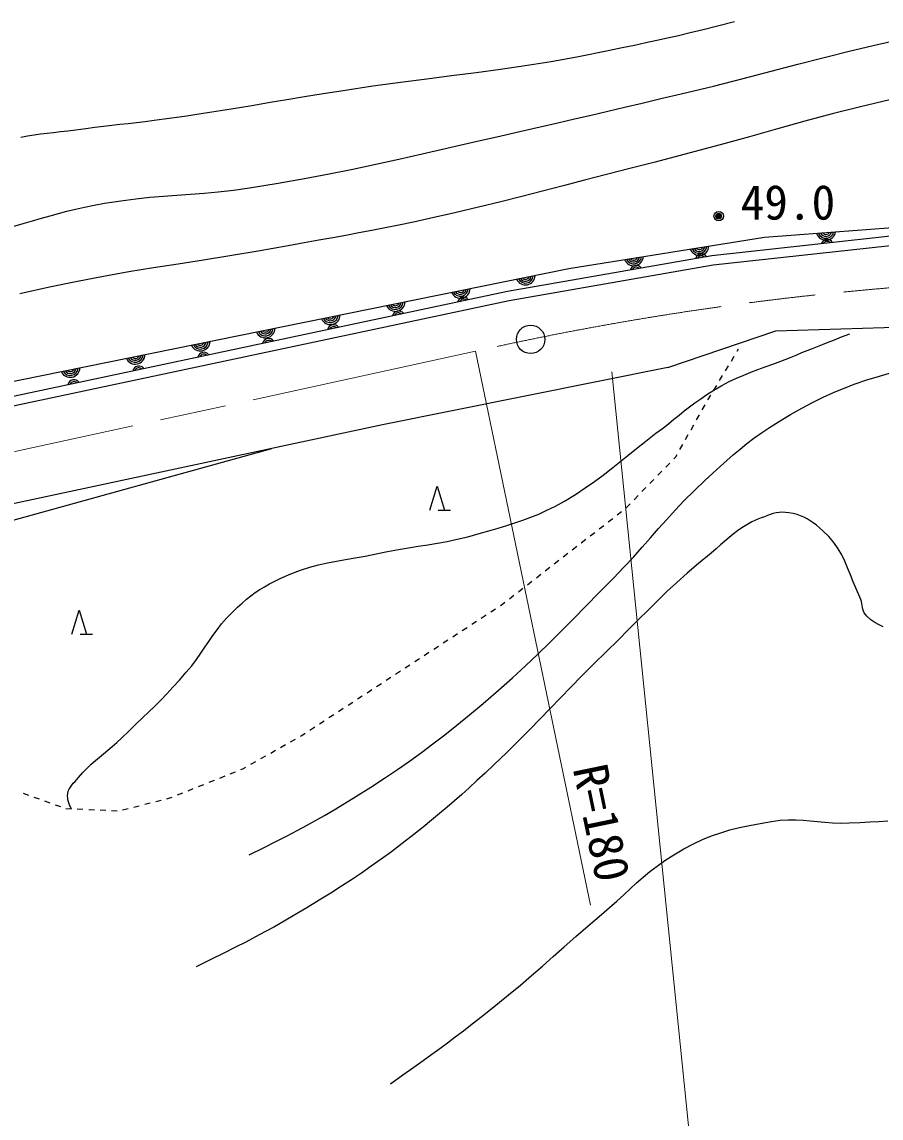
# Model space of a CAD drawing. Units: millimetres, scale not verified. Extents: x 40000 to 680000, y 20000 to 380000.
# Drawn here: x 248692 to 294010, y 262922 to 320738 of the extents above; entities that cross this region are included whole.
import ezdxf
from ezdxf.enums import TextEntityAlignment as Align

# ---------------------------------------------------------------- set-up
doc = ezdxf.new("R2010")
doc.units = ezdxf.units.MM
doc.header["$LTSCALE"] = 1000
doc.header["$PDMODE"] = 32
doc.header["$PDSIZE"] = 500
doc.linetypes.add('CHAIN', pattern=[18.5, 12, -1.5, 3.5, -1.5])
for name, color, linetype, lineweight in [('M-BGD', 7, 'Continuous', 25), ('M-BGD-HTXT', 7, 'Continuous', 13), ('M-BMK', 2, 'CHAIN', 13), ('M-BMK-SRVR', 3, 'Continuous', 25), ('M-STR-HTXT', 7, 'Continuous', 13)]:
    doc.layers.add(name, color=color, linetype=linetype, lineweight=lineweight)
doc.styles.add('ＭＳ ゴシック', font='')
doc.styles.get('ＭＳ ゴシック').set_extended_font_data('MS Gothic')

msp = doc.modelspace()

# ---------------------------------------------------------------- linework, layer by layer
at = {"layer": 'M-BGD'}
for p, q in [((284619, 320323), (283937, 320156)), ((285389, 320515), (284619, 320323)), ((286271, 320738), (285389, 320515)), ((282177, 319751), (281607, 319628)), ((282740, 319876), (282177, 319751)), ((283318, 320009), (282740, 319876)), ((283937, 320156), (283318, 320009)), ((293817, 319554), (295304, 319890)), ((279612, 319210), (278055, 318901)), ((280348, 319363), (279612, 319210)), ((281005, 319500), (280348, 319363)), ((281607, 319628), (281005, 319500)), ((291011, 318862), (292396, 319212)), ((292396, 319212), (293817, 319554)), ((276608, 318641), (275242, 318420)), ((278055, 318901), (276608, 318641)), ((289627, 318503), (291011, 318862)), ((272645, 318054), (271358, 317889)), ((273930, 318228), (272645, 318054)), ((275242, 318420), (273930, 318228)), ((286736, 317751), (288213, 318133)), ((288213, 318133), (289627, 318503)), ((268668, 317543), (267210, 317342)), ((270042, 317722), (268668, 317543)), ((271358, 317889), (270042, 317722)), ((285163, 317355), (286736, 317751)), ((264578, 316942), (263596, 316782)), ((265640, 317109), (264578, 316942)), ((267210, 317342), (265640, 317109)), ((282396, 316692), (283462, 316944)), ((283462, 316944), (285163, 317355)), ((260922, 316335), (260056, 316191)), ((261787, 316480), (260922, 316335)), ((262672, 316629), (261787, 316480)), ((263596, 316782), (262672, 316629)), ((280479, 316238), (281408, 316458)), ((281408, 316458), (282396, 316692)), ((292918, 316267), (291433, 315891)), ((294475, 316631), (292918, 316267)), ((257261, 315758), (256197, 315608)), ((258246, 315904), (257261, 315758)), ((259171, 316048), (258246, 315904)), ((260056, 316191), (259171, 316048)), ((277846, 315618), (278718, 315822)), ((278718, 315822), (279589, 316027)), ((279589, 316027), (280479, 316238)), ((291433, 315891), (289984, 315501)), ((252054, 315105), (251531, 315035)), ((252540, 315167), (252054, 315105)), ((252997, 315222), (252540, 315167)), ((253435, 315273), (252997, 315222)), ((253864, 315322), (253435, 315273)), ((254293, 315370), (253864, 315322)), ((254731, 315421), (254293, 315370)), ((255188, 315476), (254731, 315421)), ((255674, 315538), (255188, 315476)), ((256197, 315608), (255674, 315538)), ((275034, 314973), (276025, 315198)), ((276025, 315198), (276955, 315412)), ((276955, 315412), (277846, 315618)), ((288539, 315098), (287062, 314682)), ((289984, 315501), (288539, 315098)), ((248991, 314709), (248632, 314643)), ((249337, 314764), (248991, 314709)), ((249676, 314811), (249337, 314764)), ((250017, 314852), (249676, 314811)), ((250365, 314892), (250017, 314852)), ((250729, 314934), (250365, 314892)), ((251115, 314980), (250729, 314934)), ((251531, 315035), (251115, 314980)), ((272481, 314398), (273965, 314733)), ((273965, 314733), (275034, 314973)), ((287062, 314682), (285520, 314252)), ((269812, 313786), (271105, 314083)), ((271105, 314083), (272481, 314398)), ((285520, 314252), (283877, 313808)), ((267358, 313234), (268572, 313503)), ((268572, 313503), (269812, 313786)), ((283877, 313808), (282099, 313349)), ((264897, 312723), (266142, 312974)), ((266142, 312974), (267358, 313234)), ((280761, 313011), (279523, 312691)), ((282099, 313349), (280761, 313011)), ((260702, 311991), (262205, 312233)), ((262205, 312233), (263593, 312477)), ((263593, 312477), (264897, 312723)), ((278359, 312387), (277244, 312095)), ((279523, 312691), (278359, 312387)), ((256871, 311604), (257577, 311654)), ((257577, 311654), (258298, 311709)), ((258298, 311709), (259050, 311779)), ((259050, 311779), (259846, 311870)), ((259846, 311870), (260702, 311991)), ((276154, 311811), (275062, 311529)), ((277244, 312095), (276154, 311811)), ((251989, 310966), (252497, 311070)), ((252497, 311070), (253047, 311172)), ((253047, 311172), (253901, 311309)), ((253901, 311309), (254695, 311413)), ((254695, 311413), (255445, 311492)), ((255445, 311492), (256166, 311553)), ((256166, 311553), (256871, 311604)), ((273945, 311248), (272777, 310962)), ((275062, 311529), (273945, 311248)), ((249724, 310381), (250174, 310510)), ((250174, 310510), (250615, 310632)), ((250615, 310632), (251058, 310748)), ((251058, 310748), (251512, 310859)), ((251512, 310859), (251989, 310966)), ((271532, 310668), (270187, 310361)), ((272777, 310962), (271532, 310668)), ((248217, 309944), (248755, 310099)), ((248755, 310099), (249254, 310245)), ((249254, 310245), (249724, 310381)), ((268581, 310016), (267853, 309869)), ((269354, 310179), (268581, 310016)), ((270187, 310361), (269354, 310179)), ((287863, 309383), (297847, 310131)), ((265084, 309355), (264352, 309224)), ((265785, 309481), (265084, 309355)), ((266470, 309606), (265785, 309481)), ((267154, 309734), (266470, 309606)), ((267853, 309869), (267154, 309734)), ((277547, 307725), (287863, 309383)), ((295561, 309549), (285087, 308399)), ((262737, 308928), (261145, 308642)), ((263575, 309083), (262737, 308928)), ((264352, 309224), (263575, 309083)), ((295596, 309050), (285157, 307904)), ((258274, 308171), (256939, 307964)), ((259667, 308393), (258274, 308171)), ((261145, 308642), (259667, 308393)), ((285087, 308399), (274297, 306512)), ((221548, 296366), (277547, 307725)), ((255634, 307760), (254330, 307548)), ((256939, 307964), (255634, 307760)), ((285157, 307904), (274391, 306021)), ((251615, 307054), (250149, 306749)), ((253000, 307317), (251615, 307054)), ((254330, 307548), (253000, 307317)), ((274297, 306512), (204934, 291810)), ((250149, 306749), (248573, 306390)), ((274391, 306021), (221667, 294846)), ((288459, 304441), (304049, 304940)), ((282756, 302509), (288459, 304441)), ((291553, 303976), (291927, 304120)), ((291927, 304120), (292357, 304286)), ((290387, 303518), (290653, 303623)), ((290653, 303623), (290928, 303732)), ((290928, 303732), (291224, 303848)), ((291224, 303848), (291553, 303976)), ((286113, 302853), (286268, 303110)), ((286422, 303367), (286496, 303488)), ((288723, 302846), (289178, 303027)), ((289178, 303027), (289525, 303169)), ((289525, 303169), (289835, 303295)), ((289835, 303295), (290118, 303410)), ((290118, 303410), (290387, 303518)), ((282756, 302509), (267707, 299492)), ((285803, 302339), (285958, 302596)), ((287135, 302259), (287510, 302399)), ((287510, 302399), (287896, 302539)), ((287896, 302539), (288298, 302686)), ((288298, 302686), (288723, 302846)), ((285493, 301826), (285648, 302082)), ((286005, 301767), (286389, 301950)), ((286389, 301950), (286763, 302111)), ((286763, 302111), (287135, 302259)), ((292649, 301644), (293262, 301852)), ((293262, 301852), (293918, 302056)), ((293918, 302056), (294629, 302263)), ((284822, 301085), (285183, 301312)), ((285183, 301312), (285338, 301569)), ((285183, 301312), (285605, 301557)), ((285605, 301557), (286005, 301767)), ((291505, 301198), (292067, 301428)), ((292067, 301428), (292649, 301644)), ((283906, 300434), (284191, 300649)), ((284191, 300649), (284494, 300864)), ((284494, 300864), (284822, 301085)), ((284873, 300798), (285028, 301055)), ((289826, 300368), (290396, 300673)), ((290396, 300673), (290952, 300948)), ((290952, 300948), (291505, 301198)), ((283359, 300001), (283631, 300220)), ((283631, 300220), (283906, 300434)), ((284576, 300277), (284723, 300538)), ((289230, 300026), (289826, 300368)), ((267707, 299492), (147725, 273828)), ((282477, 299300), (282789, 299544)), ((282789, 299544), (283081, 299777)), ((283081, 299777), (283359, 300001)), ((283987, 299231), (284134, 299493)), ((284282, 299754), (284429, 300015)), ((288128, 299344), (288598, 299643)), ((288598, 299643), (289230, 300026)), ((281598, 298634), (282137, 299042)), ((282137, 299042), (282477, 299300)), ((283693, 298709), (283840, 298970)), ((287304, 298775), (287700, 299057)), ((287700, 299057), (288128, 299344)), ((281106, 298246), (281598, 298634)), ((283398, 298186), (283545, 298447)), ((286577, 298210), (286933, 298495)), ((286933, 298495), (287304, 298775)), ((241661, 292634), (261879, 298246)), ((280208, 297518), (280646, 297875)), ((280646, 297875), (281106, 298246)), ((283072, 297687), (283180, 297798)), ((283180, 297798), (283251, 297924)), ((285876, 297611), (286227, 297917)), ((286227, 297917), (286577, 298210)), ((279777, 297171), (280208, 297518)), ((282653, 297257), (282862, 297472)), ((285132, 296936), (285514, 297285)), ((285514, 297285), (285876, 297611)), ((278890, 296494), (279342, 296831)), ((279342, 296831), (279777, 297171)), ((281816, 296397), (282025, 296612)), ((282235, 296827), (282444, 297042)), ((284722, 296559), (285132, 296936)), ((270206, 294978), (270590, 296258)), ((270590, 296258), (270974, 294978)), ((277884, 295815), (278408, 296156)), ((278408, 296156), (278890, 296494)), ((281398, 295967), (281607, 296182)), ((284147, 296013), (284722, 296559)), ((276833, 295204), (277306, 295467)), ((277306, 295467), (277884, 295815)), ((280979, 295537), (281189, 295752)), ((283151, 294990), (283627, 295492)), ((283627, 295492), (284147, 296013)), ((270654, 294978), (271294, 294978)), ((275956, 294781), (276386, 294978)), ((276386, 294978), (276833, 295204)), ((280089, 294737), (280326, 294921)), ((280561, 295107), (280770, 295322)), ((282705, 294500), (283151, 294990)), ((288626, 294862), (288469, 294839)), ((288790, 294873), (288626, 294862)), ((288964, 294869), (288790, 294873)), ((289150, 294849), (288964, 294869)), ((274264, 294176), (274699, 294312)), ((274699, 294312), (275121, 294454)), ((275121, 294454), (275537, 294608)), ((275537, 294608), (275956, 294781)), ((279615, 294368), (279852, 294552)), ((282275, 294014), (282705, 294500)), ((287200, 294365), (286921, 294217)), ((287513, 294503), (287200, 294365)), ((287688, 294575), (287513, 294503)), ((287854, 294642), (287688, 294575)), ((288011, 294704), (287854, 294642)), ((288165, 294758), (288011, 294704)), ((288316, 294804), (288165, 294758)), ((288469, 294839), (288316, 294804)), ((289374, 294808), (289150, 294849)), ((289578, 294756), (289374, 294808)), ((289767, 294692), (289578, 294756)), ((289944, 294616), (289767, 294692)), ((290112, 294527), (289944, 294616)), ((290274, 294427), (290112, 294527)), ((290434, 294314), (290274, 294427)), ((290595, 294189), (290434, 294314)), ((272205, 293582), (272804, 293748)), ((272804, 293748), (273324, 293900)), ((273324, 293900), (273809, 294041)), ((273809, 294041), (274264, 294176)), ((278668, 293632), (278905, 293816)), ((279142, 294000), (279379, 294184)), ((281847, 293525), (282275, 294014)), ((286210, 293724), (285993, 293541)), ((286432, 293897), (286210, 293724)), ((286667, 294062), (286432, 293897)), ((286921, 294217), (286667, 294062)), ((290760, 294052), (290595, 294189)), ((290933, 293903), (290760, 294052)), ((291257, 293591), (290933, 293903)), ((269599, 293085), (270102, 293163)), ((270102, 293163), (270604, 293244)), ((270604, 293244), (271115, 293337)), ((271115, 293337), (271645, 293448)), ((271645, 293448), (272205, 293582)), ((278194, 293264), (278431, 293448)), ((281409, 293026), (281847, 293525)), ((285546, 293149), (285304, 292939)), ((285774, 293350), (285546, 293149)), ((285993, 293541), (285774, 293350)), ((291525, 293276), (291257, 293591)), ((291748, 292955), (291525, 293276)), ((266268, 292464), (266801, 292564)), ((266801, 292564), (267373, 292684)), ((267373, 292684), (267982, 292811)), ((267982, 292811), (268549, 292916)), ((268549, 292916), (269084, 293005)), ((269084, 293005), (269599, 293085)), ((277247, 292527), (277484, 292711)), ((277721, 292895), (277957, 293080)), ((280946, 292511), (281409, 293026)), ((285039, 292720), (284382, 292181)), ((285304, 292939), (285039, 292720)), ((291936, 292626), (291748, 292955)), ((292098, 292288), (291936, 292626)), ((263387, 291824), (263870, 291976)), ((263870, 291976), (264341, 292099)), ((264341, 292099), (264808, 292201)), ((264808, 292201), (265279, 292291)), ((265279, 292291), (265763, 292376)), ((265763, 292376), (266268, 292464)), ((276299, 291791), (276536, 291975)), ((276773, 292159), (277010, 292343)), ((279892, 291401), (280445, 291972)), ((280445, 291972), (280946, 292511)), ((284382, 292181), (283784, 291667)), ((292246, 291938), (292098, 292288)), ((262038, 291249), (262351, 291401)), ((262351, 291401), (262884, 291635)), ((262884, 291635), (263387, 291824)), ((275826, 291423), (276062, 291607)), ((279140, 290638), (279892, 291401)), ((283784, 291667), (283233, 291173)), ((292390, 291576), (292246, 291938)), ((292540, 291198), (292390, 291576)), ((261234, 290798), (261484, 290950)), ((261484, 290950), (261750, 291100)), ((261750, 291100), (262038, 291249)), ((274878, 290686), (275115, 290870)), ((275352, 291054), (275589, 291238)), ((283233, 291173), (282714, 290688)), ((292706, 290804), (292540, 291198)), ((260304, 290087), (260536, 290286)), ((260536, 290286), (260765, 290469)), ((260765, 290469), (260996, 290638)), ((260996, 290638), (261234, 290798)), ((274404, 290318), (274641, 290502)), ((278444, 289928), (279140, 290638)), ((282714, 290688), (282214, 290205)), ((292898, 290391), (292706, 290804)), ((292945, 290280), (292898, 290391)), ((292977, 290171), (292945, 290280)), ((251324, 288439), (251708, 289719)), ((251708, 289719), (252092, 288439)), ((259813, 289627), (260065, 289869)), ((260065, 289869), (260304, 290087)), ((273426, 289625), (273677, 289789)), ((273928, 289953), (273969, 289980)), ((273969, 289980), (274168, 290134)), ((277790, 289261), (278444, 289928)), ((281720, 289716), (281217, 289213)), ((282214, 290205), (281720, 289716)), ((293000, 290064), (292977, 290171)), ((293017, 289959), (293000, 290064)), ((293034, 289856), (293017, 289959)), ((293054, 289757), (293034, 289856)), ((293083, 289660), (293054, 289757)), ((293124, 289566), (293083, 289660)), ((259225, 288987), (259499, 289302)), ((259499, 289302), (259813, 289627)), ((272422, 288968), (272673, 289132)), ((272924, 289296), (273175, 289460)), ((277160, 288624), (277790, 289261)), ((281217, 289213), (280693, 288687)), ((293182, 289477), (293124, 289566)), ((293262, 289391), (293182, 289477)), ((293477, 289210), (293262, 289391)), ((293689, 289061), (293477, 289210)), ((258760, 288370), (258982, 288677)), ((258982, 288677), (259225, 288987)), ((271920, 288640), (272171, 288804)), ((276540, 288006), (277160, 288624)), ((280693, 288687), (280134, 288130)), ((293901, 288939), (293689, 289061)), ((294115, 288838), (293901, 288939)), ((251772, 288439), (252412, 288439)), ((258343, 287755), (258550, 288064)), ((258550, 288064), (258760, 288370)), ((270915, 287983), (271166, 288147)), ((271417, 288311), (271668, 288476)), ((275912, 287395), (276540, 288006)), ((280134, 288130), (279526, 287535)), ((257900, 287117), (258130, 287441)), ((258130, 287441), (258343, 287755)), ((269911, 287327), (270162, 287491)), ((270413, 287655), (270664, 287819)), ((275262, 286780), (275912, 287395)), ((279526, 287535), (278849, 286871)), ((257357, 286434), (257646, 286783)), ((257646, 286783), (257900, 287117)), ((268906, 286670), (269157, 286834)), ((269409, 286998), (269660, 287162)), ((274573, 286150), (275262, 286780)), ((278849, 286871), (278229, 286248)), ((256997, 286024), (257357, 286434)), ((268404, 286342), (268655, 286506)), ((278229, 286248), (277651, 285657)), ((256331, 285301), (256657, 285649)), ((256657, 285649), (256997, 286024)), ((267400, 285685), (267651, 285849)), ((267902, 286013), (268153, 286177)), ((273829, 285493), (274573, 286150)), ((277651, 285657), (277100, 285088)), ((256015, 284972), (256331, 285301)), ((266395, 285028), (266646, 285193)), ((266897, 285357), (267149, 285521)), ((273015, 284797), (273829, 285493)), ((277100, 285088), (276563, 284530)), ((255381, 284342), (255700, 284655)), ((255700, 284655), (256015, 284972)), ((265391, 284372), (265642, 284536)), ((265893, 284700), (266144, 284864)), ((272297, 284197), (273015, 284797)), ((276563, 284530), (276025, 283972)), ((254708, 283695), (255053, 284025)), ((255053, 284025), (255381, 284342)), ((264386, 283715), (264637, 283879)), ((264889, 284044), (265140, 284208)), ((271627, 283647), (272297, 284197)), ((276025, 283972), (275472, 283406)), ((253946, 282968), (254341, 283346)), ((254341, 283346), (254708, 283695)), ((263884, 283387), (264135, 283551)), ((270991, 283136), (271627, 283647)), ((275472, 283406), (274889, 282820)), ((253453, 282522), (253693, 282733)), ((253693, 282733), (253946, 282968)), ((262857, 282768), (263118, 282915)), ((263379, 283063), (263449, 283103)), ((263449, 283103), (263633, 283223)), ((270374, 282656), (270991, 283136)), ((274889, 282820), (274262, 282205)), ((252781, 281962), (252999, 282142)), ((252999, 282142), (253222, 282327)), ((253222, 282327), (253453, 282522)), ((261813, 282177), (262074, 282324)), ((262335, 282472), (262596, 282620)), ((269143, 281749), (269762, 282197)), ((269762, 282197), (270374, 282656)), ((274262, 282205), (273577, 281549)), ((252133, 281380), (252351, 281587)), ((252351, 281587), (252566, 281779)), ((252566, 281779), (252781, 281962)), ((260768, 281586), (261029, 281733)), ((261290, 281881), (261552, 282029)), ((268501, 281304), (269143, 281749)), ((251681, 280894), (251911, 281151)), ((251911, 281151), (252133, 281380)), ((259683, 281080), (259961, 281192)), ((260240, 281303), (260338, 281342)), ((260338, 281342), (260507, 281438)), ((267823, 280850), (268501, 281304)), ((273118, 281119), (272692, 280721)), ((273577, 281549), (273118, 281119)), ((251247, 280377), (251320, 280479)), ((251320, 280479), (251402, 280580)), ((251402, 280580), (251492, 280681)), ((251492, 280681), (251585, 280786)), ((251585, 280786), (251681, 280894)), ((258011, 280412), (258290, 280523)), ((258569, 280635), (258847, 280746)), ((259126, 280857), (259404, 280969)), ((267094, 280381), (267823, 280850)), ((272692, 280721), (272289, 280349)), ((248751, 280053), (249034, 279952)), ((249317, 279852), (249599, 279752)), ((251097, 279915), (251108, 280042)), ((251108, 279776), (251097, 279915)), ((251108, 280042), (251138, 280161)), ((251138, 280161), (251185, 280272)), ((251185, 280272), (251247, 280377)), ((256449, 279787), (256619, 279855)), ((256897, 279966), (257176, 280077)), ((257454, 280189), (257733, 280300)), ((265699, 279515), (266302, 279885)), ((266302, 279885), (267094, 280381)), ((271899, 279997), (271515, 279656)), ((272289, 280349), (271899, 279997)), ((249882, 279652), (250165, 279552)), ((250448, 279452), (250731, 279352)), ((251014, 279254), (251314, 279241)), ((251118, 279712), (251108, 279776)), ((251130, 279653), (251118, 279712)), ((251143, 279597), (251130, 279653)), ((251158, 279544), (251143, 279597)), ((251176, 279494), (251158, 279544)), ((251196, 279444), (251176, 279494)), ((251219, 279395), (251196, 279444)), ((251247, 279345), (251219, 279395)), ((251278, 279294), (251247, 279345)), ((251314, 279241), (251278, 279294)), ((254005, 279185), (254296, 279257)), ((254587, 279329), (254879, 279400)), ((255170, 279472), (255461, 279544)), ((255753, 279615), (256044, 279687)), ((256335, 279759), (256449, 279787)), ((265157, 279187), (265699, 279515)), ((271126, 279319), (270725, 278980)), ((271515, 279656), (271126, 279319)), ((251613, 279228), (251913, 279215)), ((252213, 279201), (252513, 279188)), ((252812, 279175), (253112, 279162)), ((253412, 279148), (253711, 279135)), ((264177, 278615), (264656, 278890)), ((264656, 278890), (265157, 279187)), ((270725, 278980), (270302, 278631)), ((263208, 278084), (263701, 278349)), ((263701, 278349), (264177, 278615)), ((269849, 278265), (269356, 277874)), ((270302, 278631), (269849, 278265)), ((285550, 277974), (286036, 278117)), ((286036, 278117), (286540, 278242)), ((286540, 278242), (287068, 278356)), ((287068, 278356), (287631, 278464)), ((287631, 278464), (288236, 278571)), ((288236, 278571), (288691, 278633)), ((288691, 278633), (289114, 278659)), ((289114, 278659), (289513, 278658)), ((289513, 278658), (289898, 278636)), ((289898, 278636), (290275, 278602)), ((290275, 278602), (290653, 278561)), ((290653, 278561), (291039, 278522)), ((291039, 278522), (291442, 278492)), ((291442, 278492), (291869, 278479)), ((291869, 278479), (292330, 278489)), ((292330, 278489), (292889, 278517)), ((292889, 278517), (293409, 278543)), ((293409, 278543), (293897, 278569)), ((293897, 278569), (294366, 278598)), ((262093, 277507), (262678, 277806)), ((262678, 277806), (263208, 278084)), ((269356, 277874), (268750, 277403)), ((284109, 277388), (284595, 277615)), ((284595, 277615), (285073, 277808)), ((285073, 277808), (285550, 277974)), ((260680, 276801), (261434, 277176)), ((261434, 277176), (262093, 277507)), ((268183, 276973), (267644, 276575)), ((268750, 277403), (268183, 276973)), ((283078, 276811), (283607, 277122)), ((283607, 277122), (284109, 277388)), ((267644, 276575), (267122, 276202)), ((282193, 276214), (282612, 276511)), ((282612, 276511), (283078, 276811)), ((266606, 275845), (266084, 275496)), ((267122, 276202), (266606, 275845)), ((281453, 275622), (281810, 275919)), ((281810, 275919), (282193, 276214)), ((266084, 275496), (265545, 275147)), ((280776, 275014), (281112, 275322)), ((281112, 275322), (281453, 275622)), ((264978, 274790), (264372, 274416)), ((265545, 275147), (264978, 274790)), ((280077, 274367), (280434, 274697)), ((280434, 274697), (280776, 275014)), ((264372, 274416), (263716, 274017)), ((279693, 274022), (280077, 274367)), ((263090, 273643), (262528, 273312)), ((263716, 274017), (263090, 273643)), ((278562, 273057), (279271, 273659)), ((279271, 273659), (279693, 274022)), ((262008, 273015), (261511, 272739)), ((262528, 273312), (262008, 273015)), ((277910, 272493), (278562, 273057)), ((261017, 272474), (260505, 272208)), ((261511, 272739), (261017, 272474)), ((277300, 271959), (277910, 272493)), ((259955, 271929), (259347, 271627)), ((260505, 272208), (259955, 271929)), ((276718, 271445), (277300, 271959)), ((258660, 271290), (257876, 270906)), ((259347, 271627), (258660, 271290)), ((276148, 270942), (276718, 271445)), ((275576, 270443), (276148, 270942)), ((274986, 269938), (275576, 270443)), ((274365, 269417), (274986, 269938)), ((272967, 268297), (273697, 268873)), ((273697, 268873), (274365, 269417)), ((272446, 267891), (272967, 268297)), ((271979, 267531), (272446, 267891)), ((271142, 266895), (271551, 267204)), ((271551, 267204), (271979, 267531)), ((270316, 266286), (270736, 266594)), ((270736, 266594), (271142, 266895)), ((269361, 265600), (269863, 265959)), ((269863, 265959), (270316, 266286)), ((268791, 265196), (269361, 265600)), ((268137, 264735), (268791, 265196))]:
    msp.add_line(p, q, dxfattribs=at)
for radius in [150, 120, 90, 60, 30, 20]:
    msp.add_circle((285445, 310496), radius, dxfattribs=at)
for centre, radius, start, end in [((291102, 309739), 512, 196.96076, 351.59999), ((291102, 309739), 412, 200.10699, 348.45375), ((291102, 309739), 312, 205.38057, 343.18018), ((291102, 309739), 212, 216.24609, 332.31465), ((284415, 308943), 512, 201.81056, 356.44979), ((284415, 308943), 412, 204.9568, 353.30356), ((284415, 308943), 312, 210.23037, 348.02998), ((284415, 308943), 212, 221.0959, 337.16446), ((291166, 308941), 325, 28.88606, 163.64633), ((291166, 308941), 225, 40.01519, 152.51721), ((280959, 308388), 512, 201.81056, 356.44979), ((280959, 308388), 412, 204.9568, 353.30356), ((280959, 308388), 312, 210.23037, 348.02998), ((280959, 308388), 212, 221.0959, 337.16446), ((284540, 308177), 325, 32.54083, 167.3011), ((284540, 308177), 225, 43.66995, 156.17197), ((281092, 307574), 325, 32.54083, 167.3011), ((281092, 307574), 225, 43.66995, 156.17197), ((275251, 307375), 512, 204.14729, 358.78652), ((275251, 307375), 412, 207.29353, 355.64029), ((275251, 307375), 312, 212.5671, 350.36671), ((275251, 307375), 212, 223.43263, 339.50119), ((271821, 306679), 512, 204.14729, 358.78652), ((271821, 306679), 412, 207.29353, 355.64029), ((271821, 306679), 312, 212.5671, 350.36671), ((271821, 306679), 212, 223.43263, 339.50119), ((268391, 305983), 512, 204.14729, 358.78652), ((268391, 305983), 412, 207.29353, 355.64029), ((268391, 305983), 312, 212.5671, 350.36671), ((268391, 305983), 212, 223.43263, 339.50119), ((271982, 305894), 325, 34.58697, 169.34724), ((271982, 305894), 225, 45.71609, 158.21811), ((264961, 305287), 512, 204.14729, 358.78652), ((268557, 305168), 325, 34.58697, 169.34724), ((268557, 305168), 225, 45.71609, 158.21811), ((264961, 305287), 412, 207.29353, 355.64029), ((264961, 305287), 312, 212.5671, 350.36671), ((264961, 305287), 212, 223.43263, 339.50119), ((265133, 304442), 325, 34.58697, 169.34724), ((261531, 304591), 512, 204.14729, 358.78652), ((261531, 304591), 412, 207.29353, 355.64029), ((261531, 304591), 312, 212.5671, 350.36671), ((261531, 304591), 212, 223.43263, 339.50119), ((265133, 304442), 225, 45.71609, 158.21811), ((258101, 303895), 512, 204.14729, 358.78652), ((258101, 303895), 412, 207.29353, 355.64029), ((258101, 303895), 312, 212.5671, 350.36671), ((258101, 303895), 212, 223.43263, 339.50119), ((261709, 303716), 325, 34.58697, 169.34724), ((261709, 303716), 225, 45.71609, 158.21811), ((254670, 303200), 512, 204.14729, 358.78652), ((254670, 303200), 412, 207.29353, 355.64029), ((254670, 303200), 312, 212.5671, 350.36671), ((254670, 303200), 212, 223.43263, 339.50119), ((258285, 302991), 325, 34.58697, 169.34724), ((258285, 302991), 225, 45.71609, 158.21811), ((251240, 302504), 512, 204.14729, 358.78652), ((251240, 302504), 412, 207.29353, 355.64029), ((251240, 302504), 312, 212.5671, 350.36671), ((251240, 302504), 212, 223.43263, 339.50119), ((254861, 302265), 325, 34.58697, 169.34724), ((254861, 302265), 225, 45.71609, 158.21811), ((251437, 301539), 325, 34.58697, 169.34724), ((251437, 301539), 225, 45.71609, 158.21811)]:
    msp.add_arc(centre, radius, start, end, dxfattribs=at)
msp.add_point((285445, 310496), dxfattribs=at)
at = {"layer": 'M-BGD-HTXT'}
msp.add_line((278676, 274157), (272619, 303369), dxfattribs=at)
at = {"layer": 'M-BMK'}
msp.add_line((272619, 303369), (177938, 282738), dxfattribs=at)
msp.add_arc((307724, 147090), 160173, 91.33166, 102.66006, dxfattribs=at)
at = {"layer": 'M-BMK-SRVR'}
msp.add_circle((275523, 303993), 750, dxfattribs=at)
at = {"layer": 'M-STR-HTXT'}
msp.add_line((279814, 302286), (284869, 252614), dxfattribs=at)

# ---------------------------------------------------------------- texts
at = {"layer": 'M-BGD', "style": 'ＭＳ ゴシック'}
msp.add_text('49.0', height=1833, dxfattribs=at).set_placement((286603, 309761), align=Align.BOTTOM_LEFT)
at = {"layer": 'M-BGD-HTXT', "style": 'ＭＳ ゴシック'}
msp.add_text('R=180', height=1833, rotation=281.714, dxfattribs=at).set_placement((277205, 281254), align=Align.BOTTOM_LEFT)

doc.saveas('drawing.dxf')
